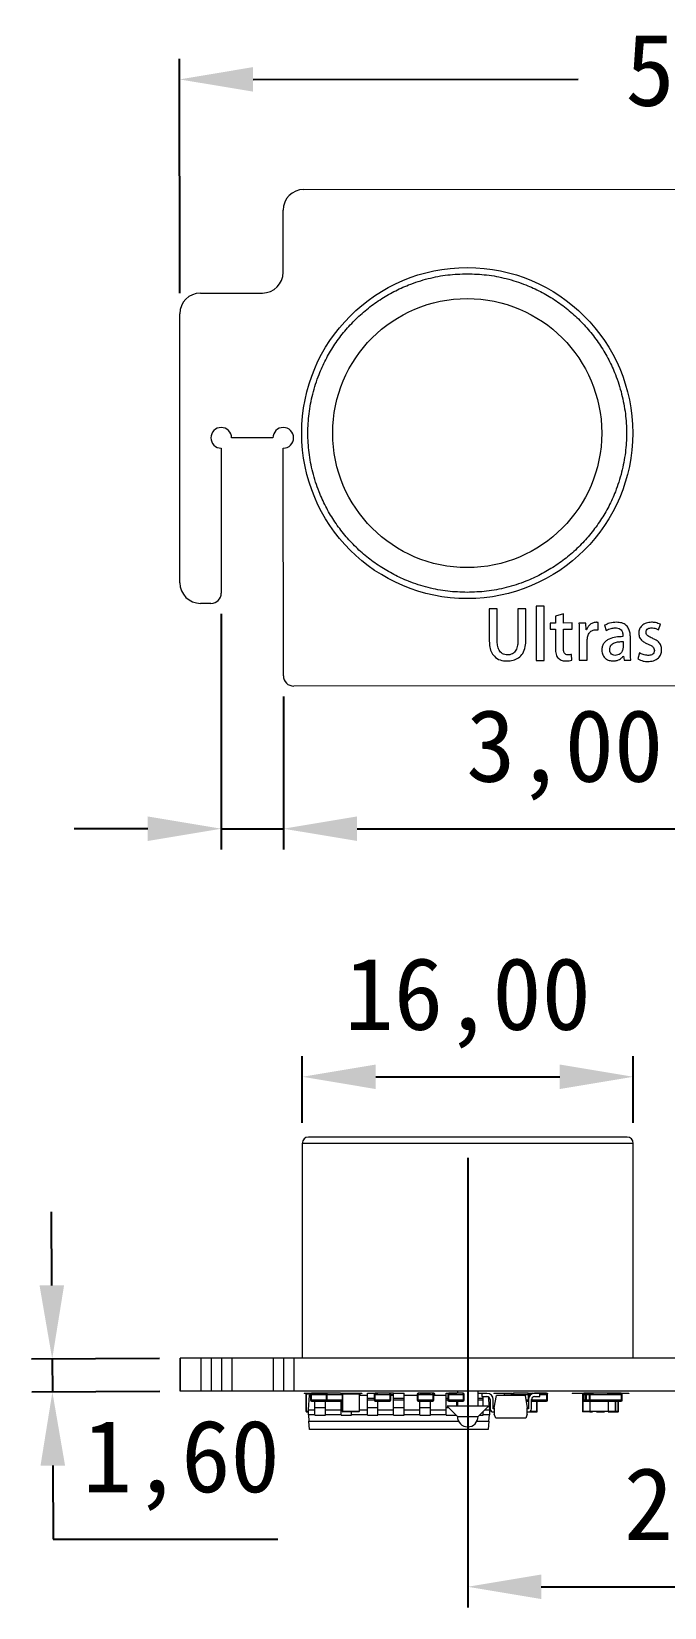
# Model space of a CAD drawing. Header units: millimetres. Extents: x 289.4 to 367, y 118.9 to 195.1.
# Drawn here: x 289.4 to 320, y 118.9 to 195.1 of the extents above; entities that cross this region are included whole.
import ezdxf

# ---------------------------------------------------------------- set-up
doc = ezdxf.new("R2010")
doc.units = ezdxf.units.MM
doc.header["$PDSIZE"] = -1
doc.dimstyles.new('ISO-25', dxfattribs={"dimtxt": 2.5, "dimasz": 2.5, "dimexe": 1.25, "dimexo": 0.625, "dimtad": 1, "dimtxsty": 'Standard', "dimcen": 2.5, "dimadec": 0, "dimazin": 0, "dimtfac": 1, "dimtmove": 0, "dimatfit": 3, "dimfxl": 1, "dimarcsym": 0})

# ---------------------------------------------------------------- blocks, each defined once
blk = doc.blocks.new('*D3')
at = {"color": 0, "lineweight": -2, "transparency": 16777216}
for p, q in [((296.611, 182.422), (296.603, 193.747)), ((351.611, 182.458), (351.603, 193.783)), ((300.16, 192.749), (315.872, 192.759)), ((348.048, 192.781), (332.336, 192.77))]:
    blk.add_line(p, q, dxfattribs=at)
at = {"color": 0, "transparency": 16777216}
for points in [[(300.16, 193.342), (300.16, 192.156), (296.604, 192.747)], [(348.048, 193.374), (348.048, 192.188), (351.604, 192.783)]]:
    blk.add_solid(points, dxfattribs=at)
at = {"layer": 'Defpoints', "color": 0, "transparency": 16777216}
for p in [(351.604, 192.783), (296.612, 181.422), (351.612, 181.458)]:
    blk.add_point(p, dxfattribs=at)
at = {"color": 0, "transparency": 16777216, "insert": (324.104, 192.765), "char_height": 3.5, "attachment_point": 5}
blk.add_mtext('55,00', dxfattribs=at)
blk = doc.blocks.new('*D5')
at = {"color": 0, "lineweight": -2, "transparency": 16777216}
for p, q in [((298.621, 166.923), (298.621, 155.533)), ((301.623, 162.925), (301.623, 155.533)), ((295.065, 156.533), (291.509, 156.533)), ((298.621, 156.533), (301.623, 156.533)), ((305.179, 156.533), (321.7, 156.533))]:
    blk.add_line(p, q, dxfattribs=at)
at = {"color": 0, "transparency": 16777216}
for points in [[(295.065, 157.126), (295.065, 155.941), (298.621, 156.533)], [(305.179, 157.126), (305.179, 155.941), (301.623, 156.533)]]:
    blk.add_solid(points, dxfattribs=at)
at = {"layer": 'Defpoints', "color": 0, "transparency": 16777216}
for p in [(298.621, 167.923), (301.623, 163.925), (301.623, 156.533)]:
    blk.add_point(p, dxfattribs=at)
at = {"color": 0, "transparency": 16777216, "insert": (315.218, 160.099), "char_height": 3.5, "attachment_point": 5}
blk.add_mtext('3,00', dxfattribs=at)
blk = doc.blocks.new('*D6')
at = {"color": 0, "lineweight": -2, "transparency": 16777216}
for p, q in [((302.53, 142.326), (302.53, 145.544)), ((318.53, 142.326), (318.53, 145.544)), ((306.086, 144.544), (314.974, 144.544))]:
    blk.add_line(p, q, dxfattribs=at)
at = {"color": 0, "transparency": 16777216}
for points in [[(306.086, 145.136), (306.086, 143.951), (302.53, 144.544)], [(314.974, 145.136), (314.974, 143.951), (318.53, 144.544)]]:
    blk.add_solid(points, dxfattribs=at)
at = {"layer": 'Defpoints', "color": 0, "transparency": 16777216}
for p in [(318.53, 144.544), (302.53, 141.326), (318.53, 141.326)]:
    blk.add_point(p, dxfattribs=at)
at = {"color": 0, "transparency": 16777216, "insert": (310.53, 148.109), "char_height": 3.5, "attachment_point": 5}
blk.add_mtext('16,00', dxfattribs=at)
blk = doc.blocks.new('*D7')
at = {"color": 0, "lineweight": -2, "transparency": 16777216}
for p, q in [((310.53, 140.626), (310.53, 118.895)), ((337.53, 140.626), (337.53, 118.895)), ((314.086, 119.895), (333.974, 119.895))]:
    blk.add_line(p, q, dxfattribs=at)
at = {"color": 0, "transparency": 16777216}
for points in [[(314.086, 120.488), (314.086, 119.302), (310.53, 119.895)], [(333.974, 120.488), (333.974, 119.302), (337.53, 119.895)]]:
    blk.add_solid(points, dxfattribs=at)
at = {"layer": 'Defpoints', "color": 0, "transparency": 16777216}
for p in [(310.53, 141.626), (337.53, 141.626), (337.53, 119.895)]:
    blk.add_point(p, dxfattribs=at)
at = {"color": 0, "transparency": 16777216, "insert": (324.03, 123.461), "char_height": 3.5, "attachment_point": 5}
blk.add_mtext('27,00', dxfattribs=at)
blk = doc.blocks.new('*D10')
at = {"color": 0, "lineweight": -2, "transparency": 16777216}
for p, q in [((290.429, 134.464), (290.41, 138.02)), ((295.636, 130.936), (289.448, 130.903)), ((290.448, 130.908), (290.457, 129.308)), ((295.645, 129.336), (289.457, 129.303)), ((290.476, 125.752), (290.495, 122.196)), ((290.495, 122.196), (301.353, 122.196))]:
    blk.add_line(p, q, dxfattribs=at)
at = {"color": 0, "transparency": 16777216}
for points in [[(291.022, 134.467), (289.836, 134.461), (290.448, 130.908)], [(291.069, 125.756), (289.883, 125.749), (290.457, 129.308)]]:
    blk.add_solid(points, dxfattribs=at)
at = {"layer": 'Defpoints', "color": 0, "transparency": 16777216}
for p in [(296.636, 130.942), (290.457, 129.308), (296.645, 129.342)]:
    blk.add_point(p, dxfattribs=at)
at = {"color": 0, "transparency": 16777216, "insert": (296.686, 125.762), "char_height": 3.5, "attachment_point": 5}
blk.add_mtext('1,60', dxfattribs=at)

msp = doc.modelspace()

# ---------------------------------------------------------------- linework, layer by layer
at = {"color": 7, "linetype": 'Continuous', "lineweight": 15}
for p, q in [((302.608, 187.426), (345.608, 187.454)), ((301.61, 183.425), (301.608, 186.425)), ((297.611, 182.422), (300.611, 182.424)), ((296.62, 168.422), (296.612, 181.422)), ((301.116, 175.425), (299.116, 175.423)), ((298.616, 174.923), (298.621, 167.923)), ((301.623, 163.925), (301.616, 174.925)), ((298.121, 167.423), (297.621, 167.422)), ((311.567, 167.155), (311.568, 165.666)), ((311.95, 167.155), (311.567, 167.155)), ((311.951, 165.643), (311.95, 167.155)), ((312.957, 167.156), (312.958, 165.644)), ((313.341, 167.156), (312.957, 167.156)), ((313.341, 165.676), (313.341, 167.156)), ((313.834, 167.291), (313.836, 164.67)), ((314.218, 167.291), (313.834, 167.291)), ((314.219, 164.67), (314.218, 167.291)), ((315.155, 166.92), (314.772, 166.802)), ((315.155, 166.475), (315.155, 166.92)), ((314.517, 166.475), (314.517, 166.182)), ((314.772, 166.475), (314.517, 166.475)), ((314.517, 166.182), (314.772, 166.182)), ((314.772, 166.802), (314.772, 166.475)), ((314.772, 166.182), (314.773, 165.246)), ((315.583, 166.476), (315.155, 166.475)), ((315.156, 166.183), (315.583, 166.183)), ((315.156, 165.265), (315.156, 166.183)), ((315.583, 166.183), (315.583, 166.476)), ((316.242, 166.47), (315.908, 166.47)), ((316.255, 166.144), (316.242, 166.47)), ((316.268, 166.144), (316.255, 166.144)), ((316.83, 166.141), (316.83, 166.5)), ((317.139, 166.364), (317.22, 166.11)), ((319.757, 166.14), (319.839, 166.411)), ((315.921, 165.925), (315.922, 164.674)), ((316.306, 164.674), (316.305, 165.628)), ((318.037, 165.576), (318.038, 165.277)), ((318.391, 165.096), (318.391, 165.766)), ((313.836, 164.67), (314.219, 164.67)), ((315.565, 164.681), (315.552, 164.957)), ((315.922, 164.674), (316.306, 164.674)), ((318.054, 164.876), (318.063, 164.876)), ((318.063, 164.876), (318.088, 164.674)), ((318.088, 164.674), (318.418, 164.675)), ((318.832, 165.028), (318.748, 164.739)), ((346.124, 163.455), (302.124, 163.425)), ((302.53, 141.326), (302.53, 130.942)), ((318.53, 130.942), (318.53, 141.326)), ((296.636, 129.342), (296.636, 130.942)), ((296.645, 130.942), (296.636, 130.942)), ((296.645, 129.342), (296.645, 130.942)), ((297.646, 130.942), (296.645, 130.942)), ((297.646, 129.342), (297.646, 130.942)), ((298.146, 130.942), (297.646, 130.942)), ((298.146, 129.342), (298.146, 130.942)), ((298.645, 130.942), (298.146, 130.942)), ((298.645, 129.342), (298.645, 130.942)), ((299.14, 130.942), (298.645, 130.942)), ((299.14, 129.342), (299.14, 130.942)), ((301.14, 130.942), (299.14, 130.942)), ((301.14, 129.342), (301.14, 130.942)), ((301.648, 130.942), (301.14, 130.942)), ((301.641, 129.342), (301.641, 130.942)), ((301.648, 130.942), (301.641, 130.942)), ((301.648, 129.342), (301.648, 130.942)), ((302.148, 130.942), (301.648, 130.942)), ((302.148, 129.342), (302.148, 130.942)), ((346.148, 130.942), (302.148, 130.942)), ((311.591, 130.962), (311.591, 130.942)), ((311.592, 130.962), (311.592, 130.942)), ((312.459, 130.962), (312.459, 130.942)), ((313.366, 130.962), (313.366, 130.942)), ((313.859, 130.962), (313.859, 130.942)), ((313.859, 130.962), (313.861, 130.962)), ((313.861, 130.962), (313.861, 130.942)), ((313.861, 130.962), (314.244, 130.962)), ((314.244, 130.962), (314.244, 130.942)), ((314.542, 130.962), (314.542, 130.942)), ((314.542, 130.962), (314.797, 130.962)), ((314.542, 130.962), (314.542, 130.942)), ((314.542, 130.962), (314.542, 130.962)), ((314.797, 130.962), (314.797, 130.942)), ((314.798, 130.962), (314.798, 130.942)), ((314.934, 130.962), (314.934, 130.942)), ((315.295, 130.962), (315.295, 130.942)), ((315.59, 130.962), (315.59, 130.942)), ((315.608, 130.962), (315.608, 130.942)), ((315.933, 130.962), (315.933, 130.942)), ((315.933, 130.962), (315.938, 130.962)), ((315.946, 130.962), (315.946, 130.942)), ((315.946, 130.962), (315.947, 130.962)), ((315.947, 130.962), (315.947, 130.942)), ((315.947, 130.962), (316.33, 130.962)), ((316.33, 130.962), (316.33, 130.942)), ((316.744, 130.962), (316.744, 130.942)), ((316.855, 130.962), (316.855, 130.942)), ((316.855, 130.962), (316.855, 130.942)), ((317.034, 130.962), (317.034, 130.942)), ((317.573, 130.962), (317.573, 130.942)), ((318.079, 130.962), (318.079, 130.942)), ((318.079, 130.962), (318.088, 130.962)), ((318.088, 130.962), (318.088, 130.942)), ((318.088, 130.962), (318.113, 130.962)), ((318.113, 130.962), (318.113, 130.942)), ((318.113, 130.962), (318.443, 130.962)), ((318.443, 130.962), (318.443, 130.942)), ((318.773, 130.962), (318.773, 130.942)), ((319.257, 130.962), (319.257, 130.942)), ((319.927, 130.962), (319.927, 130.942)), ((296.645, 129.342), (296.636, 129.342)), ((297.646, 129.342), (296.645, 129.342)), ((298.146, 129.342), (297.646, 129.342)), ((298.645, 129.342), (298.146, 129.342)), ((299.14, 129.342), (298.645, 129.342)), ((301.14, 129.342), (299.14, 129.342)), ((301.648, 129.342), (301.14, 129.342)), ((301.648, 129.342), (301.641, 129.342)), ((302.148, 129.342), (301.648, 129.342)), ((346.148, 129.342), (302.148, 129.342)), ((302.626, 129.255), (303.626, 129.255)), ((302.626, 129.255), (302.626, 129.235)), ((302.957, 129.235), (302.626, 129.235)), ((302.721, 128.365), (302.721, 129.225)), ((302.721, 129.225), (302.731, 129.225)), ((302.731, 129.235), (302.731, 129.225)), ((302.731, 128.365), (302.731, 129.225)), ((302.829, 128.45), (302.89, 129.15)), ((302.89, 129.15), (302.937, 129.15)), ((302.937, 129.195), (302.937, 128.915)), ((302.987, 129.195), (302.937, 129.195)), ((302.987, 128.915), (302.937, 128.915)), ((303.687, 129.245), (302.987, 129.245)), ((302.987, 129.245), (302.987, 129.195)), ((302.987, 129.195), (303.687, 129.195)), ((302.987, 128.915), (302.987, 129.195)), ((302.987, 128.915), (302.987, 128.865)), ((303.687, 128.915), (302.987, 128.915)), ((302.987, 128.865), (303.687, 128.865)), ((303.139, 129.25), (303.649, 129.25)), ((303.139, 129.245), (303.139, 129.25)), ((303.139, 128.544), (303.139, 128.865)), ((303.626, 129.25), (303.626, 129.255)), ((303.649, 129.245), (303.649, 129.25)), ((303.649, 128.544), (303.649, 128.865)), ((303.687, 129.195), (303.687, 129.245)), ((304.386, 129.245), (303.687, 129.245)), ((303.687, 129.195), (303.687, 128.915)), ((303.737, 129.195), (303.687, 129.195)), ((303.737, 128.915), (303.687, 128.915)), ((303.687, 128.865), (303.687, 128.915)), ((303.687, 128.865), (304.481, 128.865)), ((303.737, 128.915), (303.737, 129.195)), ((304.386, 129.255), (304.386, 129.235)), ((304.386, 129.255), (305.386, 129.255)), ((305.386, 129.235), (304.386, 129.235)), ((304.409, 128.544), (304.409, 128.865)), ((304.481, 128.365), (304.481, 129.225)), ((304.481, 129.225), (304.491, 129.225)), ((304.491, 129.235), (304.491, 129.225)), ((304.491, 129.225), (305.281, 129.225)), ((304.491, 128.365), (304.491, 129.225)), ((305.281, 129.235), (305.281, 129.225)), ((305.281, 129.225), (305.281, 128.365)), ((305.291, 129.225), (305.281, 129.225)), ((305.291, 129.225), (305.291, 128.365)), ((305.291, 129.15), (305.679, 129.15)), ((305.305, 129.235), (305.305, 129.225)), ((305.315, 129.225), (305.305, 129.225)), ((305.315, 129.225), (305.315, 129.15)), ((305.386, 129.255), (305.386, 129.235)), ((305.386, 129.255), (305.41, 129.255)), ((305.41, 129.235), (305.386, 129.235)), ((305.41, 129.255), (305.41, 129.235)), ((305.679, 129.25), (306.189, 129.25)), ((305.679, 129), (305.679, 129.25)), ((306.013, 129), (305.679, 129)), ((305.679, 128.912), (305.679, 129)), ((305.679, 128.544), (305.679, 128.912)), ((306.063, 129.195), (306.013, 129.195)), ((306.013, 129.195), (306.013, 128.915)), ((306.063, 128.915), (306.013, 128.915)), ((306.063, 129.245), (306.063, 129.195)), ((306.763, 129.245), (306.063, 129.245)), ((306.063, 128.915), (306.063, 129.195)), ((306.063, 129.195), (306.763, 129.195)), ((306.763, 128.915), (306.063, 128.915)), ((306.063, 128.915), (306.063, 128.865)), ((306.063, 128.865), (306.763, 128.865)), ((306.189, 129.245), (306.189, 129.25)), ((306.189, 128.544), (306.189, 128.865)), ((306.763, 129.195), (306.763, 129.245)), ((306.949, 129.245), (306.763, 129.245)), ((306.813, 129.195), (306.763, 129.195)), ((306.763, 129.195), (306.763, 128.915)), ((306.763, 128.865), (306.763, 128.915)), ((306.813, 128.915), (306.763, 128.915)), ((306.813, 128.915), (306.813, 129.195)), ((306.813, 129.15), (306.949, 129.15)), ((306.949, 129.25), (307.459, 129.25)), ((306.949, 129), (306.949, 129.25)), ((307.459, 129), (306.949, 129)), ((306.949, 128.912), (306.949, 129)), ((307.459, 128.912), (306.949, 128.912)), ((306.949, 128.544), (306.949, 128.912)), ((307.459, 129), (307.459, 129.25)), ((307.459, 129.15), (308.093, 129.15)), ((307.459, 128.912), (307.459, 129)), ((307.459, 128.544), (307.459, 128.912)), ((308.093, 129.195), (308.093, 128.915)), ((308.143, 129.195), (308.093, 129.195)), ((308.143, 128.915), (308.093, 128.915)), ((308.843, 129.245), (308.143, 129.245)), ((308.143, 129.245), (308.143, 129.195)), ((308.143, 129.195), (308.843, 129.195)), ((308.143, 128.915), (308.143, 129.195)), ((308.843, 128.915), (308.143, 128.915)), ((308.143, 128.915), (308.143, 128.865)), ((308.143, 128.865), (308.843, 128.865)), ((308.219, 129.25), (308.729, 129.25)), ((308.219, 129.245), (308.219, 129.25)), ((308.219, 128.544), (308.219, 128.865)), ((308.729, 129.245), (308.729, 129.25)), ((308.729, 128.544), (308.729, 128.865)), ((308.843, 129.195), (308.843, 129.245)), ((308.887, 129.245), (308.843, 129.245)), ((308.843, 129.195), (308.843, 128.915)), ((308.893, 129.195), (308.843, 129.195)), ((308.893, 128.915), (308.843, 128.915)), ((308.843, 128.865), (308.843, 128.915)), ((308.893, 128.915), (308.893, 129.195)), ((308.893, 129.15), (309.489, 129.15)), ((308.937, 129.15), (308.937, 129.195)), ((309.489, 129), (309.489, 129.25)), ((309.489, 129.25), (309.999, 129.25)), ((309.562, 129), (309.489, 129)), ((309.489, 128.912), (309.489, 129)), ((309.489, 128.544), (309.489, 128.912)), ((309.562, 129.195), (309.562, 128.915)), ((309.612, 129.195), (309.562, 129.195)), ((309.612, 128.915), (309.562, 128.915)), ((309.612, 129.245), (309.612, 129.195)), ((310.312, 129.245), (309.612, 129.245)), ((309.612, 128.915), (309.612, 129.195)), ((309.612, 129.195), (310.312, 129.195)), ((309.612, 128.915), (309.612, 128.865)), ((310.312, 128.915), (309.612, 128.915)), ((309.612, 128.865), (310.312, 128.865)), ((309.999, 129.245), (309.999, 129.25)), ((309.999, 128.626), (309.999, 128.865)), ((310.03, 129.342), (310.03, 129.245)), ((310.03, 128.865), (310.03, 128.626)), ((310.312, 129.195), (310.312, 129.245)), ((310.362, 129.195), (310.312, 129.195)), ((310.312, 129.195), (310.312, 128.915)), ((310.312, 128.865), (310.312, 128.915)), ((310.362, 128.915), (310.312, 128.915)), ((310.362, 128.915), (310.362, 129.195)), ((311.03, 128.626), (311.03, 129.342)), ((311.03, 129.25), (311.269, 129.25)), ((311.269, 129), (311.03, 129)), ((311.46, 129.243), (311.21, 129.243)), ((311.21, 129.243), (311.211, 129.093)), ((311.211, 129.093), (311.461, 129.093)), ((311.269, 129.243), (311.269, 129.25)), ((311.269, 129), (311.269, 129.093)), ((311.269, 128.912), (311.269, 129)), ((311.269, 128.626), (311.269, 128.912)), ((311.524, 129.08), (311.579, 128.45)), ((311.611, 128.944), (311.612, 128.494)), ((311.762, 128.494), (311.761, 128.944)), ((311.786, 129.255), (312.686, 129.255)), ((311.786, 129.255), (311.786, 129.235)), ((312.686, 129.235), (311.786, 129.235)), ((311.81, 128.545), (311.916, 129.145)), ((313.305, 129.145), (311.916, 129.145)), ((312.286, 129.225), (312.286, 129.145)), ((312.296, 129.225), (312.286, 129.225)), ((312.296, 129.235), (312.296, 129.225)), ((312.636, 129.225), (312.296, 129.225)), ((312.636, 129.235), (312.636, 129.225)), ((312.636, 129.225), (312.636, 129.145)), ((312.636, 129.225), (312.705, 129.225)), ((312.686, 129.255), (312.686, 129.235)), ((312.695, 129.195), (312.695, 129.145)), ((312.745, 129.195), (312.695, 129.195)), ((312.745, 129.245), (312.745, 129.195)), ((313.445, 129.245), (312.745, 129.245)), ((312.745, 129.195), (313.445, 129.195)), ((313.305, 129.145), (313.41, 128.545)), ((313.354, 128.865), (313.445, 128.865)), ((313.445, 129.195), (313.445, 129.245)), ((313.445, 129.195), (313.445, 128.915)), ((313.495, 129.195), (313.445, 129.195)), ((313.445, 128.865), (313.445, 128.915)), ((313.46, 128.945), (313.46, 128.495)), ((313.485, 129.225), (313.536, 129.225)), ((313.486, 129.255), (314.386, 129.255)), ((313.486, 129.255), (313.486, 129.235)), ((313.613, 129.235), (313.486, 129.235)), ((313.495, 129.084), (313.495, 129.195)), ((313.536, 129.225), (313.536, 129.235)), ((313.536, 129.144), (313.536, 129.225)), ((313.593, 129.195), (313.593, 129.194)), ((313.61, 128.495), (313.61, 128.945)), ((314.343, 128.915), (313.643, 128.915)), ((313.643, 128.915), (313.643, 128.865)), ((313.643, 128.865), (314.343, 128.865)), ((314.01, 129.245), (313.76, 129.245)), ((313.76, 129.095), (314.01, 129.095)), ((313.886, 128.365), (313.886, 128.865)), ((314.01, 129.095), (314.01, 129.245)), ((314.343, 129.245), (314.01, 129.245)), ((314.343, 129.195), (314.343, 129.245)), ((314.343, 129.195), (314.343, 128.915)), ((314.393, 129.195), (314.343, 129.195)), ((314.343, 128.865), (314.343, 128.915)), ((314.393, 128.915), (314.343, 128.915)), ((314.386, 129.235), (314.373, 129.235)), ((314.386, 129.255), (314.386, 129.235)), ((314.393, 128.915), (314.393, 129.195)), ((315.572, 129.255), (315.572, 129.235)), ((315.572, 129.255), (315.586, 129.255)), ((315.586, 129.235), (315.572, 129.235)), ((315.586, 129.255), (316.486, 129.255)), ((315.586, 129.255), (315.586, 129.235)), ((316.105, 129.235), (315.586, 129.235)), ((316.072, 129.225), (316.072, 128.365)), ((316.082, 129.225), (316.072, 129.225)), ((316.082, 129.235), (316.082, 129.225)), ((316.082, 129.225), (316.082, 128.365)), ((316.135, 129.195), (316.085, 129.195)), ((316.085, 129.195), (316.085, 128.915)), ((316.135, 128.915), (316.085, 128.915)), ((316.086, 129.225), (316.086, 129.205)), ((316.095, 129.225), (316.086, 129.225)), ((316.086, 128.905), (316.086, 128.365)), ((316.135, 129.245), (316.135, 129.195)), ((316.263, 129.245), (316.135, 129.245)), ((316.135, 128.915), (316.135, 129.195)), ((316.135, 128.915), (316.135, 128.865)), ((316.135, 128.865), (316.263, 128.865)), ((316.263, 129.195), (316.213, 129.195)), ((316.213, 129.195), (316.213, 128.915)), ((316.263, 128.915), (316.213, 128.915)), ((316.263, 129.245), (316.263, 129.195)), ((316.452, 129.245), (316.263, 129.245)), ((316.263, 128.915), (316.263, 129.195)), ((316.263, 128.915), (316.263, 128.865)), ((316.263, 128.865), (316.452, 128.865)), ((316.452, 129.195), (316.402, 129.195)), ((316.402, 129.195), (316.402, 128.915)), ((316.452, 128.915), (316.402, 128.915)), ((316.436, 128.865), (316.436, 128.365)), ((316.452, 129.245), (316.452, 129.195)), ((317.952, 129.245), (316.452, 129.245)), ((316.452, 129.195), (317.952, 129.195)), ((316.452, 128.915), (316.452, 129.195)), ((316.452, 128.915), (316.452, 128.865)), ((317.952, 128.915), (316.452, 128.915)), ((316.452, 128.865), (317.952, 128.865)), ((316.486, 129.255), (316.486, 129.245)), ((316.486, 129.255), (316.612, 129.255)), ((316.612, 129.255), (316.612, 129.245)), ((316.612, 129.255), (316.612, 129.255)), ((316.612, 129.255), (316.612, 129.245)), ((317.272, 129.255), (317.286, 129.255)), ((317.272, 129.255), (317.272, 129.245)), ((317.286, 129.255), (317.286, 129.245)), ((317.286, 129.255), (318.186, 129.255)), ((317.336, 128.365), (317.336, 128.865)), ((317.686, 128.365), (317.686, 128.865)), ((317.812, 128.365), (317.812, 128.865)), ((317.812, 128.365), (317.812, 128.865)), ((317.952, 129.195), (317.952, 129.245)), ((317.952, 129.195), (317.952, 128.915)), ((318.002, 129.195), (317.952, 129.195)), ((318.002, 128.915), (317.952, 128.915)), ((317.952, 128.865), (317.952, 128.915)), ((318.186, 129.235), (317.982, 129.235)), ((318.002, 128.915), (318.002, 129.195)), ((318.186, 129.255), (318.186, 129.235)), ((318.186, 129.255), (318.312, 129.255)), ((318.312, 129.235), (318.186, 129.235)), ((318.312, 129.255), (318.312, 129.255)), ((318.312, 129.255), (318.312, 129.235)), ((318.312, 129.255), (318.312, 129.235)), ((318.312, 129.235), (318.312, 129.235)), ((302.731, 128.365), (302.721, 128.365)), ((302.731, 128.355), (302.731, 128.365)), ((302.731, 128.355), (302.829, 128.355)), ((302.829, 128.45), (303.139, 128.45)), ((302.829, 128.2), (302.829, 128.45)), ((303.139, 128.2), (302.829, 128.2)), ((302.829, 128.2), (302.855, 127.899)), ((303.649, 128.544), (303.139, 128.544)), ((303.139, 128.197), (303.139, 128.544)), ((303.139, 128.197), (303.649, 128.197)), ((303.649, 128.197), (303.649, 128.544)), ((303.649, 128.45), (304.409, 128.45)), ((304.409, 128.2), (303.649, 128.2)), ((304.409, 128.197), (304.409, 128.544)), ((304.409, 128.197), (304.919, 128.197)), ((304.491, 128.365), (304.481, 128.365)), ((305.281, 128.365), (304.491, 128.365)), ((304.491, 128.355), (304.491, 128.365)), ((305.281, 128.355), (304.491, 128.355)), ((304.919, 128.197), (304.919, 128.355)), ((305.679, 128.2), (304.919, 128.2)), ((305.291, 128.365), (305.281, 128.365)), ((305.281, 128.355), (305.281, 128.365)), ((305.291, 128.45), (305.679, 128.45)), ((306.189, 128.544), (305.679, 128.544)), ((305.679, 128.197), (305.679, 128.544)), ((305.679, 128.197), (306.189, 128.197)), ((306.189, 128.197), (306.189, 128.544)), ((306.189, 128.45), (306.949, 128.45)), ((306.949, 128.2), (306.189, 128.2)), ((307.459, 128.544), (306.949, 128.544)), ((306.949, 128.197), (306.949, 128.544)), ((306.949, 128.197), (307.459, 128.197)), ((307.459, 128.197), (307.459, 128.544)), ((307.459, 128.45), (308.219, 128.45)), ((308.219, 128.2), (307.459, 128.2)), ((308.729, 128.544), (308.219, 128.544)), ((308.219, 128.197), (308.219, 128.544)), ((308.219, 128.197), (308.729, 128.197)), ((308.729, 128.197), (308.729, 128.544)), ((308.729, 128.45), (309.489, 128.45)), ((309.489, 128.2), (308.729, 128.2)), ((309.489, 128.197), (309.489, 128.544)), ((309.489, 128.197), (309.958, 128.197)), ((309.53, 128.626), (310.03, 128.126)), ((310.53, 128.626), (309.53, 128.626)), ((310.03, 128.126), (311.03, 128.126)), ((311.53, 128.626), (310.53, 128.626)), ((311.03, 128.126), (311.53, 128.626)), ((311.101, 128.197), (311.269, 128.197)), ((311.269, 128.197), (311.269, 128.365)), ((311.579, 128.2), (311.269, 128.2)), ((311.354, 128.45), (311.579, 128.45)), ((311.553, 127.899), (311.579, 128.2)), ((311.579, 128.45), (311.579, 128.2)), ((311.81, 128.494), (311.762, 128.494)), ((311.762, 128.344), (311.81, 128.344)), ((311.81, 128.545), (311.81, 128.245)), ((311.883, 128.045), (311.81, 128.245)), ((313.338, 128.045), (311.883, 128.045)), ((313.41, 128.245), (313.338, 128.045)), ((313.41, 128.245), (313.41, 128.545)), ((313.46, 128.495), (313.41, 128.495)), ((313.41, 128.345), (313.46, 128.345)), ((313.536, 128.365), (313.535, 128.365)), ((313.536, 128.355), (313.536, 128.365)), ((313.876, 128.365), (313.536, 128.365)), ((313.536, 128.365), (313.536, 128.365)), ((313.536, 128.355), (313.876, 128.355)), ((313.876, 128.355), (313.876, 128.365)), ((313.886, 128.365), (313.876, 128.365)), ((316.082, 128.365), (316.072, 128.365)), ((316.082, 128.365), (316.082, 128.355)), ((316.096, 128.355), (316.082, 128.355)), ((316.096, 128.365), (316.086, 128.365)), ((316.436, 128.365), (316.096, 128.365)), ((316.096, 128.365), (316.096, 128.355)), ((316.436, 128.355), (316.096, 128.355)), ((316.436, 128.365), (316.436, 128.355)), ((317.336, 128.365), (316.436, 128.365)), ((316.436, 128.355), (316.562, 128.355)), ((316.562, 128.365), (316.562, 128.355)), ((316.562, 128.365), (316.562, 128.355)), ((316.562, 128.355), (316.562, 128.355)), ((316.735, 128.365), (316.735, 128.355)), ((316.749, 128.365), (316.749, 128.355)), ((316.878, 128.355), (316.878, 128.365)), ((316.983, 128.355), (316.983, 128.365)), ((317.019, 128.355), (317.019, 128.365)), ((317.02, 128.355), (317.02, 128.365)), ((317.118, 128.355), (317.118, 128.365)), ((317.148, 128.365), (317.148, 128.355)), ((317.149, 128.365), (317.149, 128.355)), ((317.322, 128.355), (317.322, 128.365)), ((317.322, 128.355), (317.336, 128.355)), ((317.336, 128.355), (317.336, 128.365)), ((317.676, 128.365), (317.336, 128.365)), ((317.336, 128.355), (317.676, 128.355)), ((317.686, 128.365), (317.676, 128.365)), ((317.676, 128.355), (317.676, 128.365)), ((317.676, 128.355), (317.802, 128.355)), ((317.802, 128.355), (317.802, 128.365)), ((317.812, 128.365), (317.802, 128.365)), ((317.802, 128.355), (317.802, 128.355)), ((317.802, 128.355), (317.802, 128.355)), ((317.812, 128.365), (317.812, 128.365)), ((302.855, 127.899), (310.085, 127.899)), ((302.89, 127.5), (302.855, 127.899)), ((311.518, 127.5), (302.89, 127.5)), ((310.975, 127.899), (311.553, 127.899)), ((311.553, 127.899), (311.518, 127.5))]:
    msp.add_line(p, q, dxfattribs=at)
at = {"color": 8, "linetype": 'Continuous', "lineweight": 15}
for p, q in [((318.53, 141.326), (302.53, 141.326)), ((302.731, 129.225), (302.947, 129.225)), ((303.737, 129.195), (304.481, 129.195)), ((304.481, 128.915), (303.737, 128.915)), ((305.291, 129.225), (305.305, 129.225)), ((305.305, 129.225), (305.305, 129.15)), ((306.013, 128.912), (305.679, 128.912)), ((306.813, 129.195), (306.949, 129.195)), ((308.887, 129.219), (308.887, 129.245)), ((308.937, 129.195), (308.893, 129.195)), ((309.562, 128.912), (309.489, 128.912)), ((311.269, 128.912), (311.03, 128.912)), ((312.296, 129.225), (312.296, 129.145)), ((312.745, 129.145), (312.745, 129.195)), ((313.445, 128.915), (313.345, 128.915)), ((313.46, 128.915), (313.445, 128.915)), ((313.536, 129.225), (313.603, 129.225)), ((313.595, 129.195), (313.593, 129.195)), ((313.643, 128.915), (313.61, 128.915)), ((313.643, 129.245), (313.643, 129.221)), ((313.643, 128.915), (313.643, 129.038)), ((313.876, 128.365), (313.876, 128.865)), ((314.01, 129.195), (314.343, 129.195)), ((316.086, 129.225), (316.082, 129.225)), ((316.096, 129.235), (316.096, 129.226)), ((316.096, 128.884), (316.096, 128.365)), ((316.135, 129.195), (316.213, 129.195)), ((316.213, 128.915), (316.135, 128.915)), ((316.263, 129.195), (316.402, 129.195)), ((316.402, 128.915), (316.263, 128.915)), ((317.676, 128.365), (317.676, 128.865)), ((317.802, 128.365), (317.802, 128.865)), ((302.829, 128.365), (302.731, 128.365)), ((304.481, 128.544), (304.409, 128.544)), ((309.612, 128.544), (309.489, 128.544)), ((316.086, 128.365), (316.082, 128.365)), ((317.802, 128.365), (317.686, 128.365))]:
    msp.add_line(p, q, dxfattribs=at)
at = {"color": 7, "linetype": 'Continuous', "lineweight": 15, "flags": 128}
msp.add_lwpolyline([(313.46, 128.868), (313.454, 128.866), (313.445, 128.865)], dxfattribs=at)
at = {"color": 7, "linetype": 'Continuous', "lineweight": 15}
for radius in [8, 6.5]:
    msp.add_circle((310.505, 175.654), radius, dxfattribs=at)
for centre, radius, start, end in [((302.608, 186.426), 1, 90.03803, 180.03803), ((300.61, 183.424), 1, 270.03803, 0.03803), ((297.612, 181.422), 1, 90.03803, 180.03803), ((298.616, 175.423), 0.5, 0.03803, 270.03803), ((301.616, 175.425), 0.5, 270.03803, 180.03803), ((297.62, 168.422), 1, 180.03803, 270.03803), ((298.121, 167.923), 0.5, 270.03803, 0.03803), ((302.123, 163.925), 0.5, 180.03803, 270.03803), ((302.83, 141.326), 0.3, 90, 180), ((318.23, 141.326), 0.3, 0, 90), ((302.731, 129.225), 0.01, 90, 180), ((302.987, 129.195), 0.05, 90, 180), ((302.987, 128.915), 0.05, 180, 270), ((303.687, 129.195), 0.05, 360, 90), ((303.687, 128.915), 0.05, 270, 0), ((304.491, 129.225), 0.01, 90, 180), ((305.281, 129.225), 0.01, 0, 90), ((305.305, 129.225), 0.01, 0, 90), ((306.063, 129.195), 0.05, 90, 180), ((306.063, 128.915), 0.05, 180, 270), ((306.763, 129.195), 0.05, 360, 90), ((306.763, 128.915), 0.05, 270, 0), ((308.143, 129.195), 0.05, 90, 180), ((308.143, 128.915), 0.05, 180, 270), ((308.843, 129.195), 0.05, 360, 90), ((308.843, 128.915), 0.05, 270, 0), ((308.887, 129.195), 0.05, 360, 90), ((309.612, 129.195), 0.05, 90, 180), ((309.612, 128.915), 0.05, 180, 270), ((310.312, 129.195), 0.05, 0, 90), ((310.312, 128.915), 0.05, 270, 0), ((311.461, 128.943), 0.3, 0.08197, 90.08197), ((311.461, 128.943), 0.15, 0.08197, 90.08197), ((312.296, 129.225), 0.01, 90, 180), ((312.745, 129.195), 0.05, 90, 180), ((313.445, 129.195), 0.05, 360, 90), ((313.76, 128.945), 0.3, 90, 180), ((313.643, 129.195), 0.05, 90, 180), ((313.76, 128.945), 0.15, 90, 180), ((313.643, 128.915), 0.05, 229.80352, 270), ((314.343, 129.195), 0.05, 360, 90), ((314.343, 128.915), 0.05, 270, 0), ((316.082, 129.225), 0.01, 90, 180), ((316.135, 129.195), 0.05, 90, 180), ((316.135, 128.915), 0.05, 180, 270), ((316.096, 129.225), 0.01, 90, 180), ((316.263, 129.195), 0.05, 90, 180), ((316.263, 128.915), 0.05, 180, 270), ((316.452, 129.195), 0.05, 90, 180), ((316.452, 128.915), 0.05, 180, 270), ((317.952, 129.195), 0.05, 0, 90), ((317.952, 128.915), 0.05, 270, 0), ((302.731, 128.365), 0.01, 180, 270), ((304.491, 128.365), 0.01, 180, 270), ((305.281, 128.365), 0.01, 270, 0), ((310.53, 128.126), 0.5, 180, 0), ((311.762, 128.494), 0.15, 180.08197, 270), ((313.46, 128.495), 0.15, 270, 0), ((313.876, 128.365), 0.01, 270, 0), ((316.082, 128.365), 0.01, 180, 270), ((316.096, 128.365), 0.01, 180, 270), ((317.676, 128.365), 0.01, 270, 0), ((317.802, 128.365), 0.01, 270, 0), ((317.802, 128.365), 0.01, 270, 0)]:
    msp.add_arc(centre, radius, start, end, dxfattribs=at)
for points, knots in [([(310.505, 167.954), (310.192, 167.965), (309.556, 167.988), (308.603, 168.173), (307.732, 168.453), (306.957, 168.806), (306.279, 169.202), (305.641, 169.667), (305.051, 170.2), (304.518, 170.791), (304.052, 171.429), (303.656, 172.106), (303.303, 172.881), (303.022, 173.753), (302.844, 174.706), (302.786, 175.655), (302.844, 176.603), (303.022, 177.556), (303.304, 178.428), (303.656, 179.203), (304.052, 179.88), (304.518, 180.518), (305.051, 181.109), (305.641, 181.642), (306.28, 182.108), (306.957, 182.503), (307.732, 182.856), (308.603, 183.136), (309.556, 183.321), (310.192, 183.343), (310.505, 183.354)], [0, 0, 0, 0, 0.0388295, 0.078843, 0.1199756, 0.1521504, 0.1843034, 0.2171629, 0.25, 0.2828594, 0.3156966, 0.3478713, 0.3800243, 0.4211762, 0.4611949, 0.5000001, 0.5388247, 0.578843, 0.6199757, 0.6521504, 0.6843035, 0.7171629, 0.75, 0.7828595, 0.8156966, 0.8478714, 0.8800244, 0.9211763, 0.9611803, 1, 1, 1, 1]), ([(310.505, 183.354), (310.818, 183.343), (311.454, 183.321), (312.407, 183.136), (313.278, 182.856), (314.053, 182.503), (314.731, 182.107), (315.369, 181.642), (315.959, 181.109), (316.492, 180.518), (316.958, 179.88), (317.354, 179.202), (317.707, 178.427), (317.988, 177.556), (318.166, 176.603), (318.224, 175.654), (318.166, 174.706), (317.988, 173.753), (317.706, 172.881), (317.354, 172.106), (316.958, 171.429), (316.492, 170.791), (315.959, 170.2), (315.369, 169.667), (314.73, 169.201), (314.053, 168.806), (313.278, 168.453), (312.407, 168.173), (311.454, 167.988), (310.818, 167.965), (310.505, 167.954)], [0, 0, 0, 0, 0.03883, 0.078843, 0.119976, 0.15215, 0.184303, 0.217163, 0.25, 0.282859, 0.315697, 0.347871, 0.380024, 0.421176, 0.461195, 0.5, 0.538825, 0.578843, 0.619976, 0.652151, 0.684304, 0.717163, 0.75, 0.782859, 0.815697, 0.847871, 0.880024, 0.921176, 0.96118, 1, 1, 1, 1]), ([(315.908, 166.47), (315.912, 166.368), (315.92, 166.187), (315.92, 166.005), (315.921, 165.925)], [0, 0, 0, 0, 0.559993, 1, 1, 1, 1]), ([(316.735, 166.509), (316.676, 166.502), (316.558, 166.487), (316.421, 166.389), (316.323, 166.272), (316.287, 166.186), (316.268, 166.144)], [0, 0, 0, 0, 0.279315, 0.559201, 0.779578, 1, 1, 1, 1]), ([(316.305, 165.628), (316.309, 165.698), (316.318, 165.838), (316.406, 166.017), (316.553, 166.132), (316.664, 166.144), (316.719, 166.15)], [0, 0, 0, 0, 0.2809341, 0.5605295, 0.7799823, 1, 1, 1, 1]), ([(316.719, 166.15), (316.74, 166.15), (316.777, 166.149), (316.814, 166.143), (316.83, 166.141)], [0, 0, 0, 0, 0.5599322, 1, 1, 1, 1]), ([(316.83, 166.5), (316.812, 166.503), (316.781, 166.508), (316.749, 166.509), (316.735, 166.509)], [0, 0, 0, 0, 0.5598334, 1, 1, 1, 1]), ([(317.728, 166.51), (317.612, 166.503), (317.407, 166.491), (317.221, 166.403), (317.139, 166.364)], [0, 0, 0, 0, 0.560127, 1, 1, 1, 1]), ([(317.22, 166.11), (317.297, 166.151), (317.436, 166.226), (317.593, 166.237), (317.662, 166.241)], [0, 0, 0, 0, 0.559483, 1, 1, 1, 1]), ([(317.662, 166.241), (317.702, 166.238), (317.783, 166.23), (317.901, 166.192), (317.989, 166.092), (318.024, 165.958), (318.027, 165.863), (318.028, 165.815)], [0, 0, 0, 0, 0.187241, 0.373955, 0.559049, 0.779723, 1, 1, 1, 1]), ([(318.391, 165.766), (318.389, 165.838), (318.385, 165.98), (318.323, 166.185), (318.202, 166.383), (317.978, 166.493), (317.811, 166.504), (317.728, 166.51)], [0, 0, 0, 0, 0.187236, 0.374221, 0.560671, 0.779588, 1, 1, 1, 1]), ([(319.417, 166.511), (319.33, 166.504), (319.158, 166.491), (318.945, 166.366), (318.814, 166.18), (318.8, 166.045), (318.793, 165.977)], [0, 0, 0, 0, 0.2807196, 0.5599593, 0.7798312, 1, 1, 1, 1]), ([(319.147, 166.02), (319.152, 166.057), (319.162, 166.131), (319.263, 166.228), (319.358, 166.237), (319.417, 166.243)], [0, 0, 0, 0, 0.2799359, 0.55996, 1, 1, 1, 1]), ([(319.839, 166.411), (319.763, 166.443), (319.628, 166.502), (319.481, 166.508), (319.417, 166.511)], [0, 0, 0, 0, 0.559424, 1, 1, 1, 1]), ([(319.417, 166.243), (319.485, 166.237), (319.606, 166.227), (319.711, 166.167), (319.757, 166.14)], [0, 0, 0, 0, 0.559603, 1, 1, 1, 1]), ([(311.568, 165.666), (311.572, 165.57), (311.58, 165.379), (311.647, 165.098), (311.81, 164.836), (312.095, 164.66), (312.321, 164.646), (312.434, 164.639)], [0, 0, 0, 0, 0.187374, 0.374508, 0.560823, 0.780029, 1, 1, 1, 1]), ([(312.447, 164.932), (312.406, 164.934), (312.324, 164.938), (312.209, 164.986), (312.114, 165.065), (312.019, 165.199), (311.962, 165.399), (311.955, 165.561), (311.951, 165.643)], [0, 0, 0, 0, 0.1250139, 0.2499817, 0.3749503, 0.499973, 0.7496101, 1, 1, 1, 1]), ([(312.434, 164.639), (312.532, 164.644), (312.728, 164.654), (313, 164.781), (313.219, 165.012), (313.324, 165.331), (313.336, 165.561), (313.341, 165.676)], [0, 0, 0, 0, 0.186895, 0.373326, 0.559538, 0.779406, 1, 1, 1, 1]), ([(312.958, 165.644), (312.955, 165.561), (312.948, 165.396), (312.889, 165.192), (312.79, 165.058), (312.69, 164.981), (312.571, 164.938), (312.488, 164.934), (312.447, 164.932)], [0, 0, 0, 0, 0.250435, 0.499977, 0.624983, 0.74994, 0.874864, 1, 1, 1, 1]), ([(318.028, 165.815), (317.914, 165.811), (317.687, 165.804), (317.409, 165.728), (317.211, 165.613), (317.093, 165.487), (317.022, 165.328), (317.014, 165.215), (317.01, 165.158)], [0, 0, 0, 0, 0.250335, 0.500154, 0.625221, 0.750102, 0.874945, 1, 1, 1, 1]), ([(317.394, 165.197), (317.397, 165.232), (317.404, 165.302), (317.449, 165.4), (317.525, 165.475), (317.655, 165.532), (317.827, 165.573), (317.967, 165.575), (318.037, 165.576)], [0, 0, 0, 0, 0.125032, 0.249837, 0.374502, 0.499452, 0.749688, 1, 1, 1, 1]), ([(318.793, 165.977), (318.802, 165.908), (318.821, 165.77), (318.953, 165.619), (319.099, 165.52), (319.199, 165.475), (319.248, 165.453)], [0, 0, 0, 0, 0.278696, 0.558365, 0.779086, 1, 1, 1, 1]), ([(319.458, 165.735), (319.38, 165.767), (319.272, 165.812), (319.158, 165.92), (319.151, 165.987), (319.147, 166.02)], [0, 0, 0, 0, 0.561335, 0.780957, 1, 1, 1, 1]), ([(319.248, 165.453), (319.288, 165.436), (319.367, 165.402), (319.469, 165.338), (319.541, 165.248), (319.546, 165.179), (319.549, 165.145)], [0, 0, 0, 0, 0.280882, 0.561343, 0.780526, 1, 1, 1, 1]), ([(319.903, 165.181), (319.896, 165.253), (319.883, 165.396), (319.759, 165.56), (319.611, 165.666), (319.509, 165.712), (319.458, 165.735)], [0, 0, 0, 0, 0.279542, 0.558559, 0.779176, 1, 1, 1, 1]), ([(314.773, 165.246), (314.776, 165.151), (314.781, 165.018), (314.837, 164.856), (314.885, 164.799), (314.91, 164.77)], [0, 0, 0, 0, 0.559896, 0.78013, 1, 1, 1, 1]), ([(314.91, 164.77), (314.97, 164.727), (315.079, 164.649), (315.212, 164.643), (315.271, 164.641)], [0, 0, 0, 0, 0.5580402, 1, 1, 1, 1]), ([(315.385, 164.934), (315.346, 164.937), (315.287, 164.942), (315.226, 164.992), (315.183, 165.056), (315.158, 165.15), (315.157, 165.227), (315.156, 165.265)], [0, 0, 0, 0, 0.2486624, 0.3739329, 0.4991984, 0.7492545, 1, 1, 1, 1]), ([(315.271, 164.641), (315.326, 164.642), (315.426, 164.643), (315.522, 164.669), (315.565, 164.681)], [0, 0, 0, 0, 0.560309, 1, 1, 1, 1]), ([(315.552, 164.957), (315.521, 164.949), (315.466, 164.936), (315.41, 164.934), (315.385, 164.934)], [0, 0, 0, 0, 0.559639, 1, 1, 1, 1]), ([(317.01, 165.158), (317.019, 165.079), (317.037, 164.923), (317.18, 164.745), (317.364, 164.654), (317.487, 164.644), (317.548, 164.639)], [0, 0, 0, 0, 0.279702, 0.559025, 0.779179, 1, 1, 1, 1]), ([(317.66, 164.908), (317.618, 164.912), (317.535, 164.921), (317.441, 164.999), (317.4, 165.1), (317.396, 165.165), (317.394, 165.197)], [0, 0, 0, 0, 0.27949, 0.558453, 0.778985, 1, 1, 1, 1]), ([(317.548, 164.639), (317.603, 164.643), (317.711, 164.649), (317.853, 164.704), (317.971, 164.779), (318.026, 164.844), (318.054, 164.876)], [0, 0, 0, 0, 0.280074, 0.559831, 0.779993, 1, 1, 1, 1]), ([(318.038, 165.277), (318.031, 165.222), (318.017, 165.112), (317.915, 164.99), (317.789, 164.92), (317.703, 164.912), (317.66, 164.908)], [0, 0, 0, 0, 0.2798, 0.559136, 0.779466, 1, 1, 1, 1]), ([(318.418, 164.675), (318.408, 164.753), (318.391, 164.893), (318.391, 165.034), (318.391, 165.096)], [0, 0, 0, 0, 0.5598177, 1, 1, 1, 1]), ([(318.748, 164.739), (318.834, 164.698), (318.988, 164.624), (319.157, 164.616), (319.232, 164.613)], [0, 0, 0, 0, 0.559214, 1, 1, 1, 1]), ([(319.239, 164.906), (319.158, 164.915), (319.015, 164.93), (318.888, 164.998), (318.832, 165.028)], [0, 0, 0, 0, 0.559443, 1, 1, 1, 1]), ([(319.232, 164.613), (319.325, 164.619), (319.51, 164.63), (319.746, 164.757), (319.884, 164.962), (319.896, 165.108), (319.903, 165.181)], [0, 0, 0, 0, 0.28087, 0.560123, 0.779697, 1, 1, 1, 1]), ([(319.549, 165.145), (319.547, 165.117), (319.543, 165.062), (319.498, 164.989), (319.399, 164.917), (319.305, 164.91), (319.239, 164.906)], [0, 0, 0, 0, 0.18706, 0.373883, 0.560947, 1, 1, 1, 1]), ([(310.53, 141.626), (310.217, 141.626), (309.581, 141.626), (308.628, 141.626), (307.756, 141.626), (306.982, 141.626), (306.304, 141.626), (305.666, 141.626), (305.075, 141.626), (304.542, 141.626), (304.077, 141.626), (303.681, 141.626), (303.328, 141.626), (303.048, 141.626), (302.863, 141.626), (302.841, 141.626), (302.83, 141.626)], [0, 0, 0, 0, 0.077659, 0.157686, 0.239951, 0.304301, 0.368607, 0.434326, 0.5, 0.565719, 0.631393, 0.695743, 0.760048, 0.842352, 0.92239, 1, 1, 1, 1]), ([(318.23, 141.626), (318.219, 141.626), (318.196, 141.626), (318.011, 141.626), (317.732, 141.626), (317.379, 141.626), (316.983, 141.626), (316.517, 141.626), (315.984, 141.626), (315.393, 141.626), (314.755, 141.626), (314.078, 141.626), (313.303, 141.626), (312.431, 141.626), (311.479, 141.626), (310.843, 141.626), (310.53, 141.626)], [0, 0, 0, 0, 0.077649, 0.157686, 0.239952, 0.304301, 0.368607, 0.434326, 0.5, 0.565719, 0.631393, 0.695743, 0.760049, 0.842353, 0.92236, 1, 1, 1, 1]), ([(311.592, 130.962), (311.596, 130.962), (311.604, 130.962), (311.672, 130.962), (311.835, 130.962), (312.12, 130.962), (312.345, 130.962), (312.459, 130.962)], [0, 0, 0, 0, 0.187374, 0.374508, 0.560823, 0.780029, 1, 1, 1, 1]), ([(312.459, 130.962), (312.557, 130.962), (312.753, 130.962), (313.025, 130.962), (313.244, 130.962), (313.349, 130.962), (313.361, 130.962), (313.366, 130.962)], [0, 0, 0, 0, 0.186895, 0.373326, 0.559538, 0.779406, 1, 1, 1, 1]), ([(314.798, 130.962), (314.801, 130.962), (314.806, 130.962), (314.862, 130.962), (314.91, 130.962), (314.934, 130.962)], [0, 0, 0, 0, 0.559896, 0.78013, 1, 1, 1, 1]), ([(314.934, 130.962), (314.995, 130.962), (315.104, 130.962), (315.237, 130.962), (315.295, 130.962)], [0, 0, 0, 0, 0.5580402, 1, 1, 1, 1]), ([(315.295, 130.962), (315.351, 130.962), (315.451, 130.962), (315.547, 130.962), (315.59, 130.962)], [0, 0, 0, 0, 0.560309, 1, 1, 1, 1]), ([(316.33, 130.962), (316.334, 130.962), (316.343, 130.962), (316.431, 130.962), (316.578, 130.962), (316.689, 130.962), (316.744, 130.962)], [0, 0, 0, 0, 0.2809341, 0.5605295, 0.7799823, 1, 1, 1, 1]), ([(316.744, 130.962), (316.765, 130.962), (316.802, 130.962), (316.839, 130.962), (316.855, 130.962)], [0, 0, 0, 0, 0.5599322, 1, 1, 1, 1]), ([(317.034, 130.962), (317.044, 130.962), (317.062, 130.962), (317.205, 130.962), (317.389, 130.962), (317.512, 130.962), (317.573, 130.962)], [0, 0, 0, 0, 0.279702, 0.559025, 0.779179, 1, 1, 1, 1]), ([(317.573, 130.962), (317.627, 130.962), (317.736, 130.962), (317.878, 130.962), (317.996, 130.962), (318.051, 130.962), (318.079, 130.962)], [0, 0, 0, 0, 0.280074, 0.559831, 0.779993, 1, 1, 1, 1]), ([(318.773, 130.962), (318.859, 130.962), (319.013, 130.962), (319.182, 130.962), (319.257, 130.962)], [0, 0, 0, 0, 0.559214, 1, 1, 1, 1]), ([(319.257, 130.962), (319.35, 130.962), (319.535, 130.962), (319.771, 130.962), (319.909, 130.962), (319.921, 130.962), (319.927, 130.962)], [0, 0, 0, 0, 0.28087, 0.560123, 0.779697, 1, 1, 1, 1]), ([(316.749, 128.355), (316.749, 128.355), (316.75, 128.355), (316.761, 128.355), (316.786, 128.355), (316.821, 128.355), (316.854, 128.355), (316.873, 128.355), (316.878, 128.355)], [0, 0, 0, 0, 0.100192, 0.303222, 0.503585, 0.711287, 0.921675, 1, 1, 1, 1]), ([(316.878, 128.355), (316.885, 128.355), (316.905, 128.355), (316.939, 128.355), (316.967, 128.355), (316.98, 128.355), (316.983, 128.355)], [0, 0, 0, 0, 0.166551, 0.502923, 0.873074, 1, 1, 1, 1]), ([(316.99, 128.355), (316.993, 128.355), (317.003, 128.355), (317.012, 128.355), (317.019, 128.355)], [0, 0, 0, 0, 0.360253, 1, 1, 1, 1]), ([(317.019, 128.355), (317.026, 128.355), (317.046, 128.355), (317.08, 128.355), (317.105, 128.355), (317.117, 128.355), (317.118, 128.355)], [0, 0, 0, 0, 0.180913, 0.546285, 0.946337, 1, 1, 1, 1]), ([(317.118, 128.355), (317.122, 128.355), (317.134, 128.355), (317.146, 128.355), (317.148, 128.355), (317.148, 128.355)], [0, 0, 0, 0, 0.216333, 0.654415, 1, 1, 1, 1])]:
    msp.add_open_spline(points, degree=3, knots=knots, dxfattribs=at)

# ---------------------------------------------------------------- dimensions: what is measured, and where the dimension line sits
for p1, p2, distance, picture, middle in [((296.612, 181.422), (351.612, 181.458), 11.325, '*D3', (324.104, 192.765)), ((296.636, 130.942), (296.645, 129.342), -6.188, '*D10', (296.686, 125.762))]:
    dim = msp.add_aligned_dim(p1=p1, p2=p2, distance=distance, dimstyle='ISO-25', override={"dimtxt": 3.5, "dimasz": 3.556, "dimexe": 1, "dimexo": 1, "dimgap": 1.524, "dimtih": 1, "dimtoh": 1, "dimzin": 0, "dimadec": 2, "dimtzin": 0})
    dim.commit()
    dim.dimension.update_dxf_attribs({"geometry": picture, "text_midpoint": middle})
for base, p1, p2, picture, middle in [((301.623, 156.533), (298.621, 167.923), (301.623, 163.925), '*D5', (315.218, 160.099)), ((318.53, 144.544), (302.53, 141.326), (318.53, 141.326), '*D6', (310.53, 148.109)), ((337.53, 119.895), (310.53, 141.626), (337.53, 141.626), '*D7', (324.03, 123.461))]:
    dim = msp.add_linear_dim(base=base, p1=p1, p2=p2, dimstyle='ISO-25', override={"dimtxt": 3.5, "dimasz": 3.556, "dimexe": 1, "dimexo": 1, "dimgap": 1.524, "dimtih": 1, "dimtoh": 1, "dimzin": 0, "dimadec": 2, "dimtzin": 0})
    dim.commit()
    dim.dimension.update_dxf_attribs({"geometry": picture, "text_midpoint": middle})

doc.saveas('drawing.dxf')
